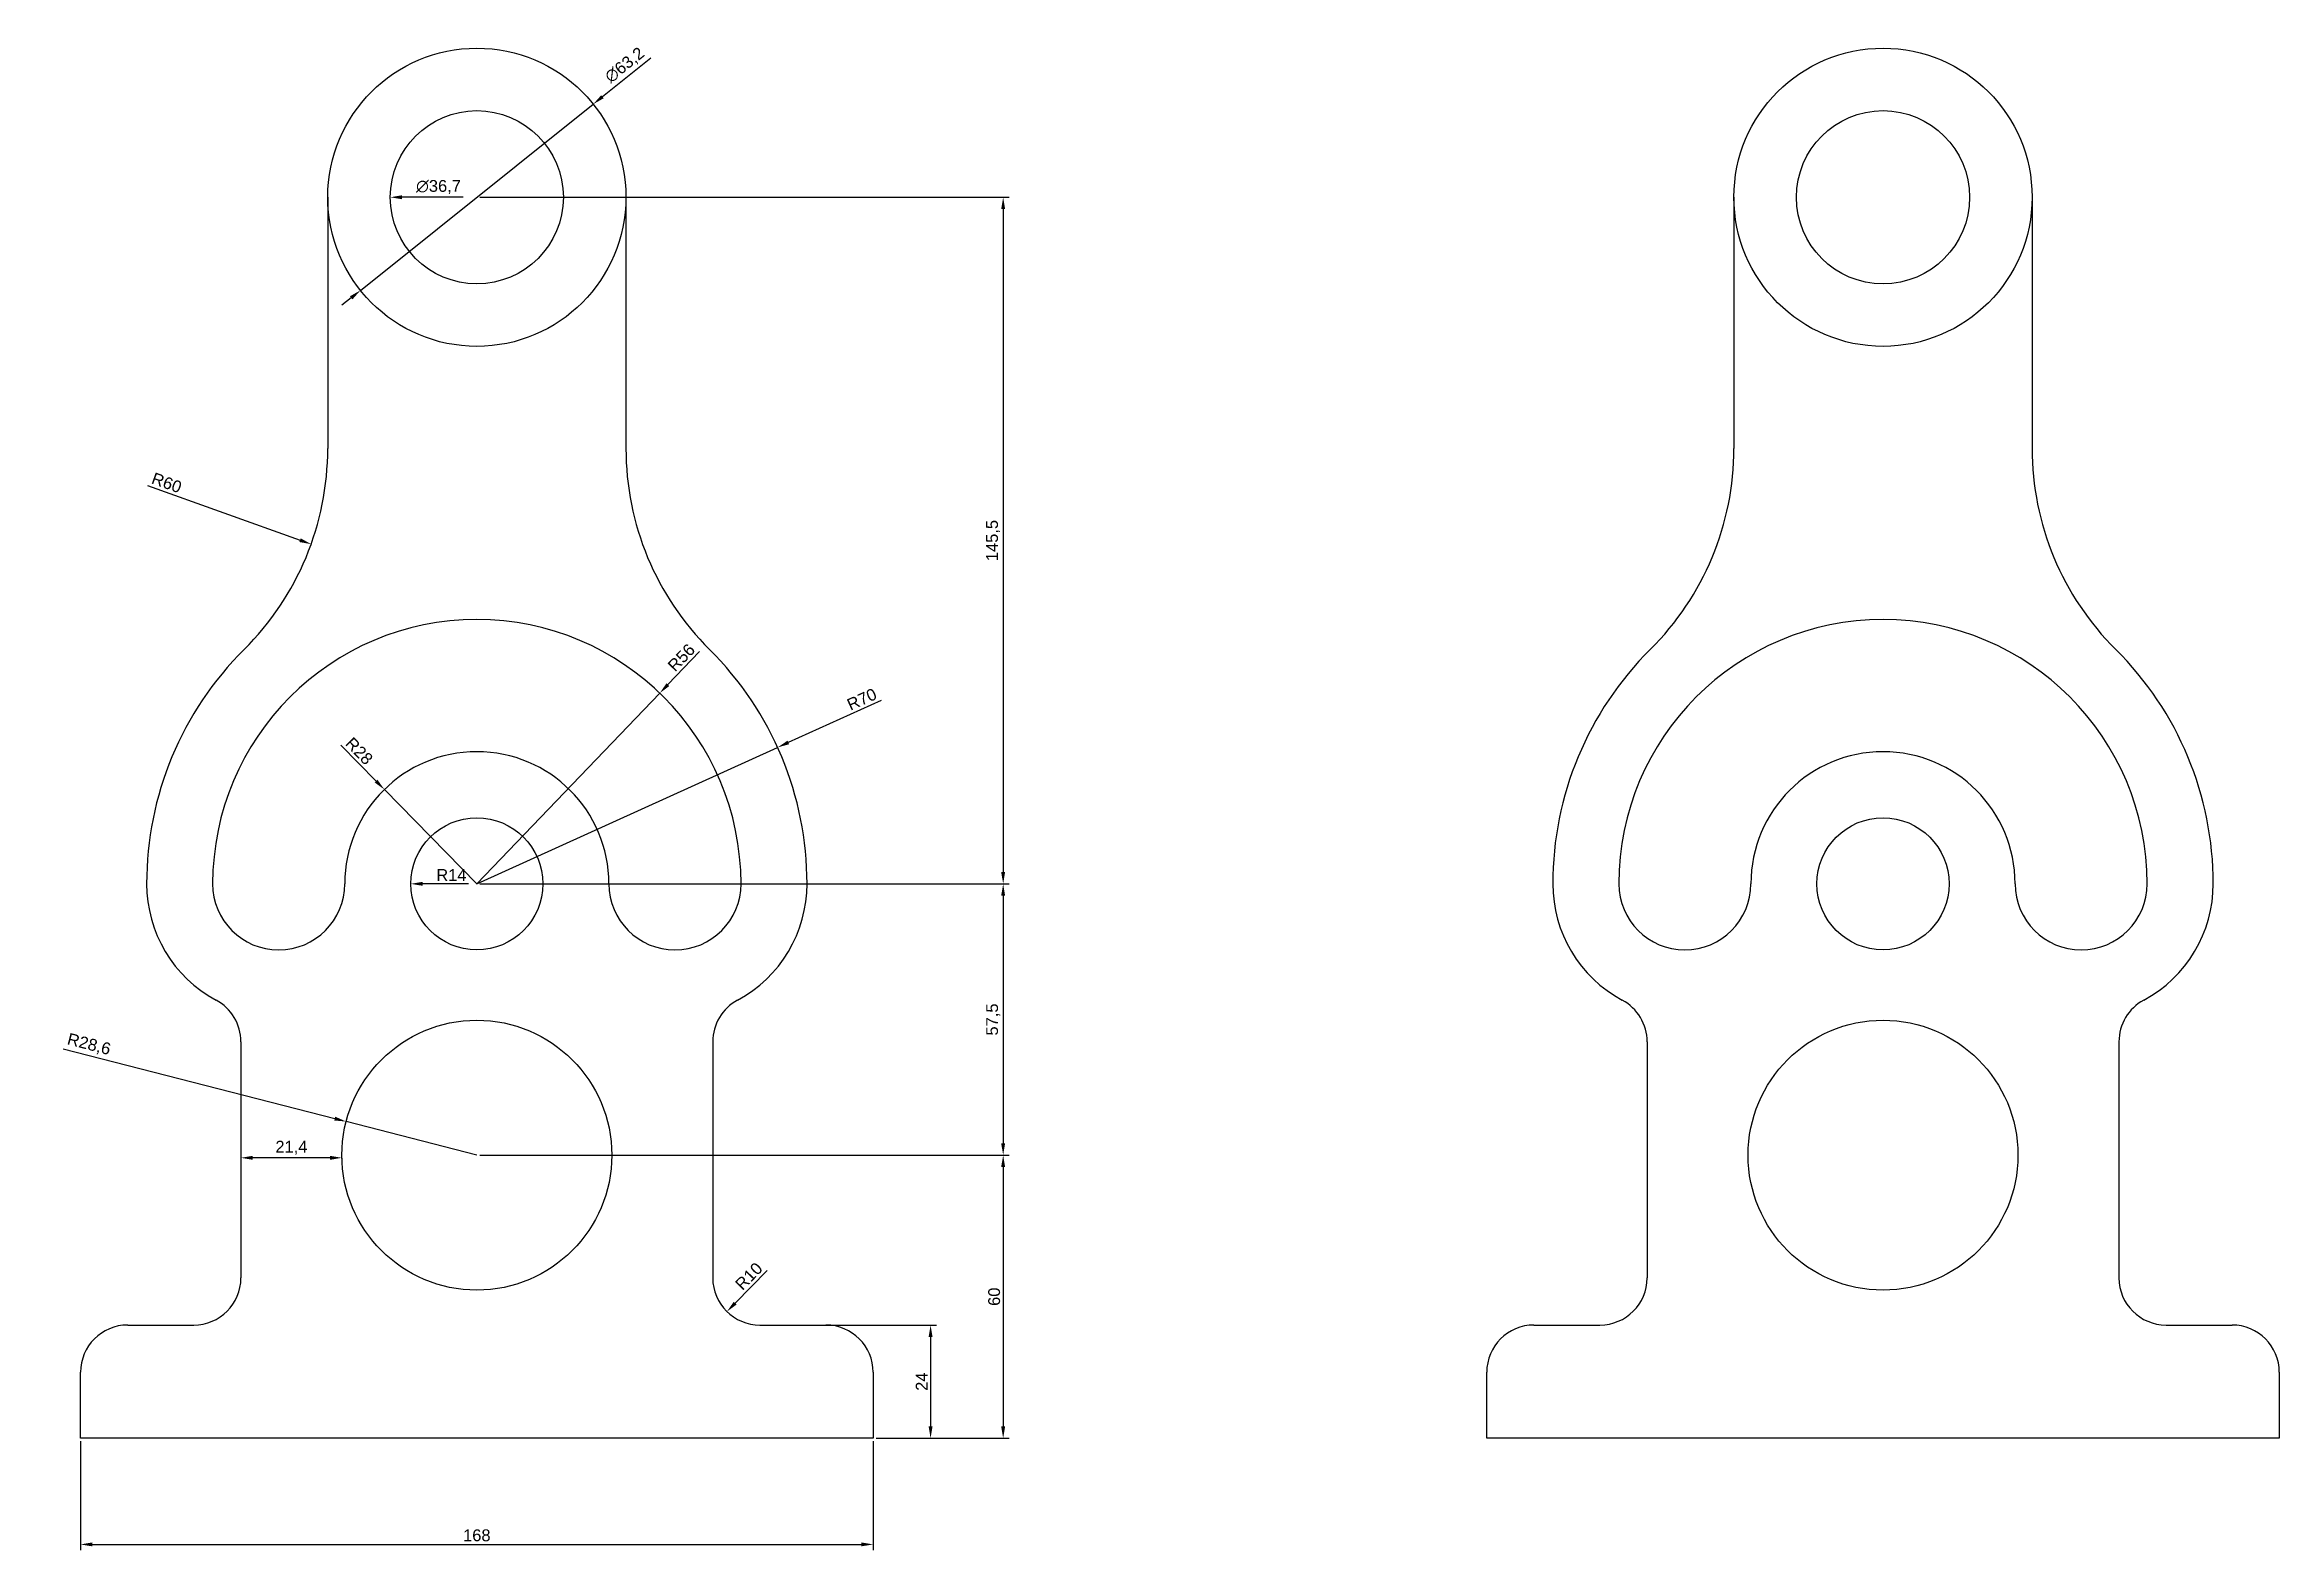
# Model space of a CAD drawing. Header units: millimetres. Extents: x 3146 to 3620, y 1470 to 1789.
import ezdxf

# ---------------------------------------------------------------- set-up
doc = ezdxf.new("R2010")
doc.units = ezdxf.units.MM
doc.layers.add('Layer1', color=30, linetype='Continuous')
doc.layers.add('Layer2', color=4, linetype='Continuous')
doc.styles.get("Standard").update_dxf_attribs({"font": 'arial.ttf'})
doc.dimstyles.new('ISO-25', dxfattribs={"dimtxt": 2.5, "dimasz": 2.5, "dimexe": 1.25, "dimexo": 0.625, "dimtad": 1, "dimtxsty": 'Standard', "dimcen": 2.5, "dimadec": 0, "dimazin": 0, "dimtfac": 1, "dimtmove": 0, "dimatfit": 3, "dimfxl": 1, "dimarcsym": 0})

# ---------------------------------------------------------------- blocks, each defined once
blk = doc.blocks.new('*D2')
at = {"color": 0, "lineweight": -2, "transparency": 16777216}
for p, q in [((3238.15, 1757.16), (3350.34, 1757.16)), ((3349.09, 1754.66), (3349.09, 1614.16)), ((3238.15, 1611.66), (3350.34, 1611.66))]:
    blk.add_line(p, q, dxfattribs=at)
at = {"color": 0, "transparency": 16777216}
for points in [[(3348.67, 1754.66), (3349.5, 1754.66), (3349.09, 1757.16)], [(3348.67, 1614.16), (3349.5, 1614.16), (3349.09, 1611.66)]]:
    blk.add_solid(points, dxfattribs=at)
at = {"layer": 'Defpoints', "color": 0, "transparency": 16777216}
for p in [(3237.52, 1757.16), (3237.52, 1611.66), (3349.09, 1611.66)]:
    blk.add_point(p, dxfattribs=at)
at = {"color": 0, "transparency": 16777216, "insert": (3346.96, 1684.41), "char_height": 2.5, "attachment_point": 5, "rotation": 90}
blk.add_mtext('145,5', dxfattribs=at)
blk = doc.blocks.new('*D3')
at = {"color": 0, "lineweight": -2, "transparency": 16777216}
for p, q in [((3238.15, 1611.66), (3350.34, 1611.66)), ((3349.09, 1609.16), (3349.09, 1556.66)), ((3238.15, 1554.16), (3350.34, 1554.16))]:
    blk.add_line(p, q, dxfattribs=at)
at = {"color": 0, "transparency": 16777216}
for points in [[(3348.67, 1609.16), (3349.5, 1609.16), (3349.09, 1611.66)], [(3348.67, 1556.66), (3349.5, 1556.66), (3349.09, 1554.16)]]:
    blk.add_solid(points, dxfattribs=at)
at = {"layer": 'Defpoints', "color": 0, "transparency": 16777216}
for p in [(3237.52, 1611.66), (3237.52, 1554.16), (3349.09, 1554.16)]:
    blk.add_point(p, dxfattribs=at)
at = {"color": 0, "transparency": 16777216, "insert": (3346.97, 1582.91), "char_height": 2.5, "attachment_point": 5, "rotation": 90}
blk.add_mtext('57,5', dxfattribs=at)
blk = doc.blocks.new('*D4')
at = {"color": 0, "lineweight": -2, "transparency": 16777216}
for p, q in [((3238.15, 1554.16), (3350.34, 1554.16)), ((3349.09, 1551.66), (3349.09, 1496.66)), ((3322.15, 1494.16), (3350.34, 1494.16))]:
    blk.add_line(p, q, dxfattribs=at)
at = {"color": 0, "transparency": 16777216}
for points in [[(3348.67, 1551.66), (3349.5, 1551.66), (3349.09, 1554.16)], [(3348.67, 1496.66), (3349.5, 1496.66), (3349.09, 1494.16)]]:
    blk.add_solid(points, dxfattribs=at)
at = {"layer": 'Defpoints', "color": 0, "transparency": 16777216}
for p in [(3237.52, 1554.16), (3321.52, 1494.16), (3349.09, 1494.16)]:
    blk.add_point(p, dxfattribs=at)
at = {"color": 0, "transparency": 16777216, "insert": (3347.19, 1524.16), "char_height": 2.5, "attachment_point": 5, "rotation": 90}
blk.add_mtext('60', dxfattribs=at)
blk = doc.blocks.new('*D5')
at = {"color": 0, "lineweight": -2, "transparency": 16777216}
for p, q in [((3153.52, 1493.54), (3153.52, 1470.42)), ((3321.52, 1493.54), (3321.52, 1470.42)), ((3156.02, 1471.67), (3319.02, 1471.67))]:
    blk.add_line(p, q, dxfattribs=at)
at = {"color": 0, "transparency": 16777216}
for points in [[(3156.02, 1472.09), (3156.02, 1471.26), (3153.52, 1471.67)], [(3319.02, 1472.09), (3319.02, 1471.26), (3321.52, 1471.67)]]:
    blk.add_solid(points, dxfattribs=at)
at = {"layer": 'Defpoints', "color": 0, "transparency": 16777216}
for p in [(3153.52, 1494.16), (3321.52, 1494.16), (3321.52, 1471.67)]:
    blk.add_point(p, dxfattribs=at)
at = {"color": 0, "transparency": 16777216, "insert": (3237.52, 1473.58), "char_height": 2.5, "attachment_point": 5}
blk.add_mtext('168', dxfattribs=at)
blk = doc.blocks.new('*D6')
at = {"color": 0, "lineweight": -2, "transparency": 16777216}
for p, q in [((3187.52, 1553.54), (3187.52, 1552.35)), ((3206.42, 1553.6), (3190.02, 1553.6)), ((3208.92, 1553.54), (3208.92, 1552.35))]:
    blk.add_line(p, q, dxfattribs=at)
at = {"color": 0, "transparency": 16777216}
for points in [[(3190.02, 1554.02), (3190.02, 1553.18), (3187.52, 1553.6)], [(3206.42, 1554.02), (3206.42, 1553.18), (3208.92, 1553.6)]]:
    blk.add_solid(points, dxfattribs=at)
at = {"layer": 'Defpoints', "color": 0, "transparency": 16777216}
for p in [(3187.52, 1554.16), (3208.92, 1554.16), (3187.52, 1553.6)]:
    blk.add_point(p, dxfattribs=at)
at = {"color": 0, "transparency": 16777216, "insert": (3198.22, 1555.73), "char_height": 2.5, "attachment_point": 5}
blk.add_mtext('21,4', dxfattribs=at)
blk = doc.blocks.new('*D7')
at = {"color": 0, "lineweight": -2, "transparency": 16777216}
for p, q in [((3149.84, 1576.72), (3207.4, 1561.91)), ((3237.52, 1554.16), (3209.82, 1561.29))]:
    blk.add_line(p, q, dxfattribs=at)
at = {"color": 0, "transparency": 16777216}
blk.add_solid([(3207.51, 1562.31), (3207.3, 1561.51), (3209.82, 1561.29)], dxfattribs=at)
at = {"layer": 'Defpoints', "color": 0, "transparency": 16777216}
for p in [(3209.82, 1561.29), (3237.52, 1554.16)]:
    blk.add_point(p, dxfattribs=at)
at = {"color": 0, "transparency": 16777216, "insert": (3155.28, 1577.52), "char_height": 2.5, "attachment_point": 5, "rotation": 345.5745}
blk.add_mtext('R28,6', dxfattribs=at)
blk = doc.blocks.new('*D8')
at = {"color": 0, "lineweight": -2, "transparency": 16777216}
blk.add_line((3299.07, 1529.75), (3292.28, 1522.8), dxfattribs=at)
at = {"color": 0, "transparency": 16777216}
blk.add_solid([(3291.98, 1523.09), (3292.58, 1522.51), (3290.53, 1521.01)], dxfattribs=at)
at = {"layer": 'Defpoints', "color": 0, "transparency": 16777216}
for p in [(3297.52, 1528.16), (3290.53, 1521.01)]:
    blk.add_point(p, dxfattribs=at)
at = {"color": 0, "transparency": 16777216, "insert": (3295.19, 1528.5), "char_height": 2.5, "attachment_point": 5, "rotation": 45.6252}
blk.add_mtext('R10', dxfattribs=at)
blk = doc.blocks.new('*D9')
at = {"color": 0, "lineweight": -2, "transparency": 16777216}
for p, q in [((3305.15, 1518.16), (3334.95, 1518.16)), ((3333.7, 1515.66), (3333.7, 1496.66)), ((3322.15, 1494.16), (3334.95, 1494.16))]:
    blk.add_line(p, q, dxfattribs=at)
at = {"color": 0, "transparency": 16777216}
for points in [[(3333.29, 1515.66), (3334.12, 1515.66), (3333.7, 1518.16)], [(3333.29, 1496.66), (3334.12, 1496.66), (3333.7, 1494.16)]]:
    blk.add_solid(points, dxfattribs=at)
at = {"layer": 'Defpoints', "color": 0, "transparency": 16777216}
for p in [(3304.52, 1518.16), (3321.52, 1494.16), (3333.7, 1494.16)]:
    blk.add_point(p, dxfattribs=at)
at = {"color": 0, "transparency": 16777216, "insert": (3331.82, 1506.16), "char_height": 2.5, "attachment_point": 5, "rotation": 90}
blk.add_mtext('24', dxfattribs=at)
blk = doc.blocks.new('*D10')
at = {"color": 0, "lineweight": -2, "transparency": 16777216}
blk.add_line((3235.74, 1611.66), (3226.02, 1611.66), dxfattribs=at)
at = {"color": 0, "transparency": 16777216}
blk.add_solid([(3226.02, 1612.08), (3226.02, 1611.25), (3223.52, 1611.66)], dxfattribs=at)
at = {"layer": 'Defpoints', "color": 0, "transparency": 16777216}
for p in [(3223.52, 1611.66), (3237.52, 1611.66)]:
    blk.add_point(p, dxfattribs=at)
at = {"color": 0, "transparency": 16777216, "insert": (3232.13, 1613.54), "char_height": 2.5, "attachment_point": 5}
blk.add_mtext('R14', dxfattribs=at)
blk = doc.blocks.new('*D11')
at = {"color": 0, "lineweight": -2, "transparency": 16777216}
for p, q in [((3208.7, 1641.05), (3216.17, 1633.44)), ((3237.52, 1611.66), (3217.92, 1631.65))]:
    blk.add_line(p, q, dxfattribs=at)
at = {"color": 0, "transparency": 16777216}
blk.add_solid([(3216.46, 1633.73), (3215.87, 1633.15), (3217.92, 1631.65)], dxfattribs=at)
at = {"layer": 'Defpoints', "color": 0, "transparency": 16777216}
for p in [(3217.92, 1631.65), (3237.52, 1611.66)]:
    blk.add_point(p, dxfattribs=at)
at = {"color": 0, "transparency": 16777216, "insert": (3212.59, 1639.8), "char_height": 2.5, "attachment_point": 5, "rotation": 314.4418}
blk.add_mtext('R28', dxfattribs=at)
blk = doc.blocks.new('*D12')
at = {"color": 0, "lineweight": -2, "transparency": 16777216}
for p, q in [((3284.75, 1660.89), (3278.02, 1653.88)), ((3237.52, 1611.66), (3276.29, 1652.07))]:
    blk.add_line(p, q, dxfattribs=at)
at = {"color": 0, "transparency": 16777216}
blk.add_solid([(3277.72, 1654.16), (3278.32, 1653.59), (3276.29, 1652.07)], dxfattribs=at)
at = {"layer": 'Defpoints', "color": 0, "transparency": 16777216}
for p in [(3276.29, 1652.07), (3237.52, 1611.66)]:
    blk.add_point(p, dxfattribs=at)
at = {"color": 0, "transparency": 16777216, "insert": (3280.88, 1659.6), "char_height": 2.5, "attachment_point": 5, "rotation": 46.1859}
blk.add_mtext('R56', dxfattribs=at)
blk = doc.blocks.new('*D13')
at = {"color": 0, "lineweight": -2, "transparency": 16777216}
for p, q in [((3323.2, 1650.53), (3303.55, 1641.61)), ((3237.52, 1611.66), (3301.27, 1640.58))]:
    blk.add_line(p, q, dxfattribs=at)
at = {"color": 0, "transparency": 16777216}
blk.add_solid([(3303.37, 1641.99), (3303.72, 1641.24), (3301.27, 1640.58)], dxfattribs=at)
at = {"layer": 'Defpoints', "color": 0, "transparency": 16777216}
for p in [(3301.27, 1640.58), (3237.52, 1611.66)]:
    blk.add_point(p, dxfattribs=at)
at = {"color": 0, "transparency": 16777216, "insert": (3319.13, 1650.77), "char_height": 2.5, "attachment_point": 5, "rotation": 24.4018}
blk.add_mtext('R70', dxfattribs=at)
blk = doc.blocks.new('*D14')
at = {"color": 0, "lineweight": -2, "transparency": 16777216}
blk.add_line((3167.74, 1696.08), (3200.05, 1684.49), dxfattribs=at)
at = {"color": 0, "transparency": 16777216}
blk.add_solid([(3200.19, 1684.88), (3199.9, 1684.1), (3202.4, 1683.65)], dxfattribs=at)
at = {"layer": 'Defpoints', "color": 0, "transparency": 16777216}
for p in [(3145.92, 1703.91), (3202.4, 1683.65)]:
    blk.add_point(p, dxfattribs=at)
at = {"color": 0, "transparency": 16777216, "insert": (3171.78, 1696.65), "char_height": 2.5, "attachment_point": 5, "rotation": 340.2635}
blk.add_mtext('R60', dxfattribs=at)
blk = doc.blocks.new('*D15')
at = {"color": 0, "lineweight": -2, "transparency": 16777216}
blk.add_line((3234.64, 1757.16), (3221.67, 1757.16), dxfattribs=at)
at = {"color": 0, "transparency": 16777216}
blk.add_solid([(3221.67, 1757.58), (3221.67, 1756.75), (3219.17, 1757.16)], dxfattribs=at)
at = {"layer": 'Defpoints', "color": 0, "transparency": 16777216}
for p in [(3219.17, 1757.16), (3255.87, 1757.16)]:
    blk.add_point(p, dxfattribs=at)
at = {"color": 0, "transparency": 16777216, "insert": (3229.4, 1759.33), "char_height": 2.5, "attachment_point": 5}
blk.add_mtext('∅36,7', dxfattribs=at)
blk = doc.blocks.new('*D16')
at = {"color": 0, "lineweight": -2, "transparency": 16777216}
for p, q in [((3274.37, 1786.64), (3264.15, 1778.47)), ((3212.85, 1737.42), (3262.2, 1776.9)), ((3210.9, 1735.86), (3208.94, 1734.3))]:
    blk.add_line(p, q, dxfattribs=at)
at = {"color": 0, "transparency": 16777216}
for points in [[(3263.89, 1778.79), (3264.41, 1778.14), (3262.2, 1776.9)], [(3210.64, 1736.19), (3211.16, 1735.53), (3212.85, 1737.42)]]:
    blk.add_solid(points, dxfattribs=at)
at = {"layer": 'Defpoints', "color": 0, "transparency": 16777216}
for p in [(3262.2, 1776.9), (3212.85, 1737.42)]:
    blk.add_point(p, dxfattribs=at)
at = {"color": 0, "transparency": 16777216, "insert": (3268.94, 1785.08), "char_height": 2.5, "attachment_point": 5, "rotation": 38.6616}
blk.add_mtext('∅63,2', dxfattribs=at)

msp = doc.modelspace()

# ---------------------------------------------------------------- linework, layer by layer
at = {"layer": 'Layer1'}
for p, q in [((3503.988, 1757.163), (3503.988, 1703.909)), ((3567.188, 1757.163), (3567.188, 1703.909)), ((3485.588, 1578.196), (3485.588, 1528.163)), ((3585.588, 1578.196), (3585.588, 1528.163)), ((3461.588, 1518.163), (3475.588, 1518.163)), ((3595.588, 1518.163), (3609.588, 1518.163)), ((3451.588, 1494.163), (3451.588, 1508.163)), ((3619.588, 1508.163), (3619.588, 1494.163)), ((3619.588, 1494.163), (3451.588, 1494.163))]:
    msp.add_line(p, q, dxfattribs=at)
for centre, radius in [((3535.588, 1757.163), 31.6), ((3535.588, 1757.163), 18.35), ((3535.588, 1611.663), 14), ((3535.588, 1554.163), 28.6)]:
    msp.add_circle(centre, radius, dxfattribs=at)
for centre, radius, start, end in [((3443.988, 1703.909), 60, 314.79848, 0), ((3627.188, 1703.909), 60, 180, 225.20152), ((3535.588, 1611.663), 56, 0, 180), ((3535.588, 1611.663), 70, 134.79848, 180), ((3535.588, 1611.663), 70, 134.79848, 180), ((3535.588, 1611.663), 70, 0, 45.20152), ((3535.588, 1611.663), 28, 0, 180), ((3493.588, 1611.663), 28, 180, 241.72629), ((3493.588, 1611.663), 14, 180, 0), ((3577.588, 1611.663), 14, 180, 0), ((3577.588, 1611.663), 28, 298.27371, 0), ((3475.588, 1578.196), 10, 0, 61.72629), ((3595.588, 1578.196), 10, 118.27371, 180), ((3475.588, 1528.163), 10, 270, 0), ((3595.588, 1528.163), 10, 180, 270), ((3461.588, 1508.163), 10, 90, 180), ((3609.588, 1508.163), 10, 0, 90)]:
    msp.add_arc(centre, radius, start, end, dxfattribs=at)
at = {"layer": 'Layer2'}
for p, q in [((3205.923, 1757.163), (3205.923, 1703.909)), ((3269.123, 1757.163), (3269.123, 1703.909)), ((3187.523, 1578.196), (3187.523, 1528.163)), ((3287.523, 1578.196), (3287.523, 1528.163)), ((3163.523, 1518.163), (3177.523, 1518.163)), ((3297.523, 1518.163), (3311.523, 1518.163)), ((3153.523, 1494.163), (3153.523, 1508.163)), ((3321.523, 1508.163), (3321.523, 1494.163)), ((3321.523, 1494.163), (3153.523, 1494.163))]:
    msp.add_line(p, q, dxfattribs=at)
for centre, radius in [((3237.523, 1757.163), 31.6), ((3237.523, 1757.163), 18.35), ((3237.523, 1611.663), 14), ((3237.523, 1554.163), 28.6)]:
    msp.add_circle(centre, radius, dxfattribs=at)
for centre, radius, start, end in [((3145.923, 1703.909), 60, 314.79848, 0), ((3329.123, 1703.909), 60, 180, 225.20152), ((3237.523, 1611.663), 56, 0, 180), ((3237.523, 1611.663), 70, 134.79848, 180), ((3237.523, 1611.663), 70, 134.79848, 180), ((3237.523, 1611.663), 70, 0, 45.20152), ((3237.523, 1611.663), 28, 0, 180), ((3195.523, 1611.663), 28, 180, 241.72629), ((3195.523, 1611.663), 14, 180, 0), ((3279.523, 1611.663), 14, 180, 0), ((3279.523, 1611.663), 28, 298.27371, 0), ((3177.523, 1578.196), 10, 0, 61.72629), ((3297.523, 1578.196), 10, 118.27371, 180), ((3177.523, 1528.163), 10, 270, 0), ((3297.523, 1528.163), 10, 180, 270), ((3163.523, 1508.163), 10, 90, 180), ((3311.523, 1508.163), 10, 0, 90)]:
    msp.add_arc(centre, radius, start, end, dxfattribs=at)

# ---------------------------------------------------------------- dimensions: what is measured, and where the dimension line sits
at = {"color": 3}
for p1, p2, picture, middle in [((3212.848, 1737.422), (3262.198, 1776.904), '*D16', (3270.296, 1783.383)), ((3255.873, 1757.163), (3219.173, 1757.163), '*D15', (3229.405, 1757.163))]:
    dim = msp.add_diameter_dim_2p(p1=p1, p2=p2, dimstyle='ISO-25', dxfattribs=at)
    dim.commit()
    dim.dimension.update_dxf_attribs({"geometry": picture, "text_midpoint": middle, "dimtype": 163})
for base, p1, p2, picture, middle in [((3349.088, 1611.663), (3237.523, 1757.163), (3237.523, 1611.663), '*D2', (3346.961, 1684.413)), ((3349.088, 1554.163), (3237.523, 1611.663), (3237.523, 1554.163), '*D3', (3346.966, 1582.913)), ((3349.088, 1494.163), (3237.523, 1554.163), (3321.523, 1494.163), '*D4', (3347.187, 1524.163)), ((3333.703, 1494.163), (3304.523, 1518.163), (3321.523, 1494.163), '*D9', (3331.823, 1506.163))]:
    dim = msp.add_linear_dim(base=base, p1=p1, p2=p2, angle=90, dimstyle='ISO-25', dxfattribs=at)
    dim.commit()
    dim.dimension.update_dxf_attribs({"geometry": picture, "text_midpoint": middle})
for center, mpoint, picture, middle in [((3145.923, 1703.909), (3202.398, 1683.648), '*D14', (3171.138, 1694.863)), ((3237.523, 1611.663), (3301.27, 1640.582), '*D13', (3319.916, 1649.041)), ((3237.523, 1611.663), (3217.918, 1631.654), '*D11', (3211.232, 1638.471)), ((3237.523, 1611.663), (3223.523, 1611.663), '*D10', (3232.13, 1611.663)), ((3237.523, 1554.163), (3209.825, 1561.287), '*D7', (3154.747, 1575.455)), ((3297.523, 1528.163), (3290.529, 1521.015), '*D8', (3296.549, 1527.167))]:
    dim = msp.add_radius_dim(center=center, mpoint=mpoint, dimstyle='ISO-25', dxfattribs=at)
    dim.commit()
    dim.dimension.update_dxf_attribs({"geometry": picture, "text_midpoint": middle, "dimtype": 164})
dim = msp.add_radius_dim(center=(3237.523, 1611.663), mpoint=(3276.293, 1652.072), dimstyle='ISO-25', dxfattribs=at)
dim.commit()
dim.dimension.update_dxf_attribs({"geometry": '*D12', "text_midpoint": (3280.882, 1659.602)})
for base, p1, p2, picture, middle in [((3187.523, 1553.602), (3208.923, 1554.163), (3187.523, 1554.163), '*D6', (3198.223, 1555.729)), ((3321.523, 1471.674), (3153.523, 1494.163), (3321.523, 1494.163), '*D5', (3237.523, 1473.576))]:
    dim = msp.add_linear_dim(base=base, p1=p1, p2=p2, dimstyle='ISO-25', dxfattribs=at)
    dim.commit()
    dim.dimension.update_dxf_attribs({"geometry": picture, "text_midpoint": middle})

doc.saveas('drawing.dxf')
